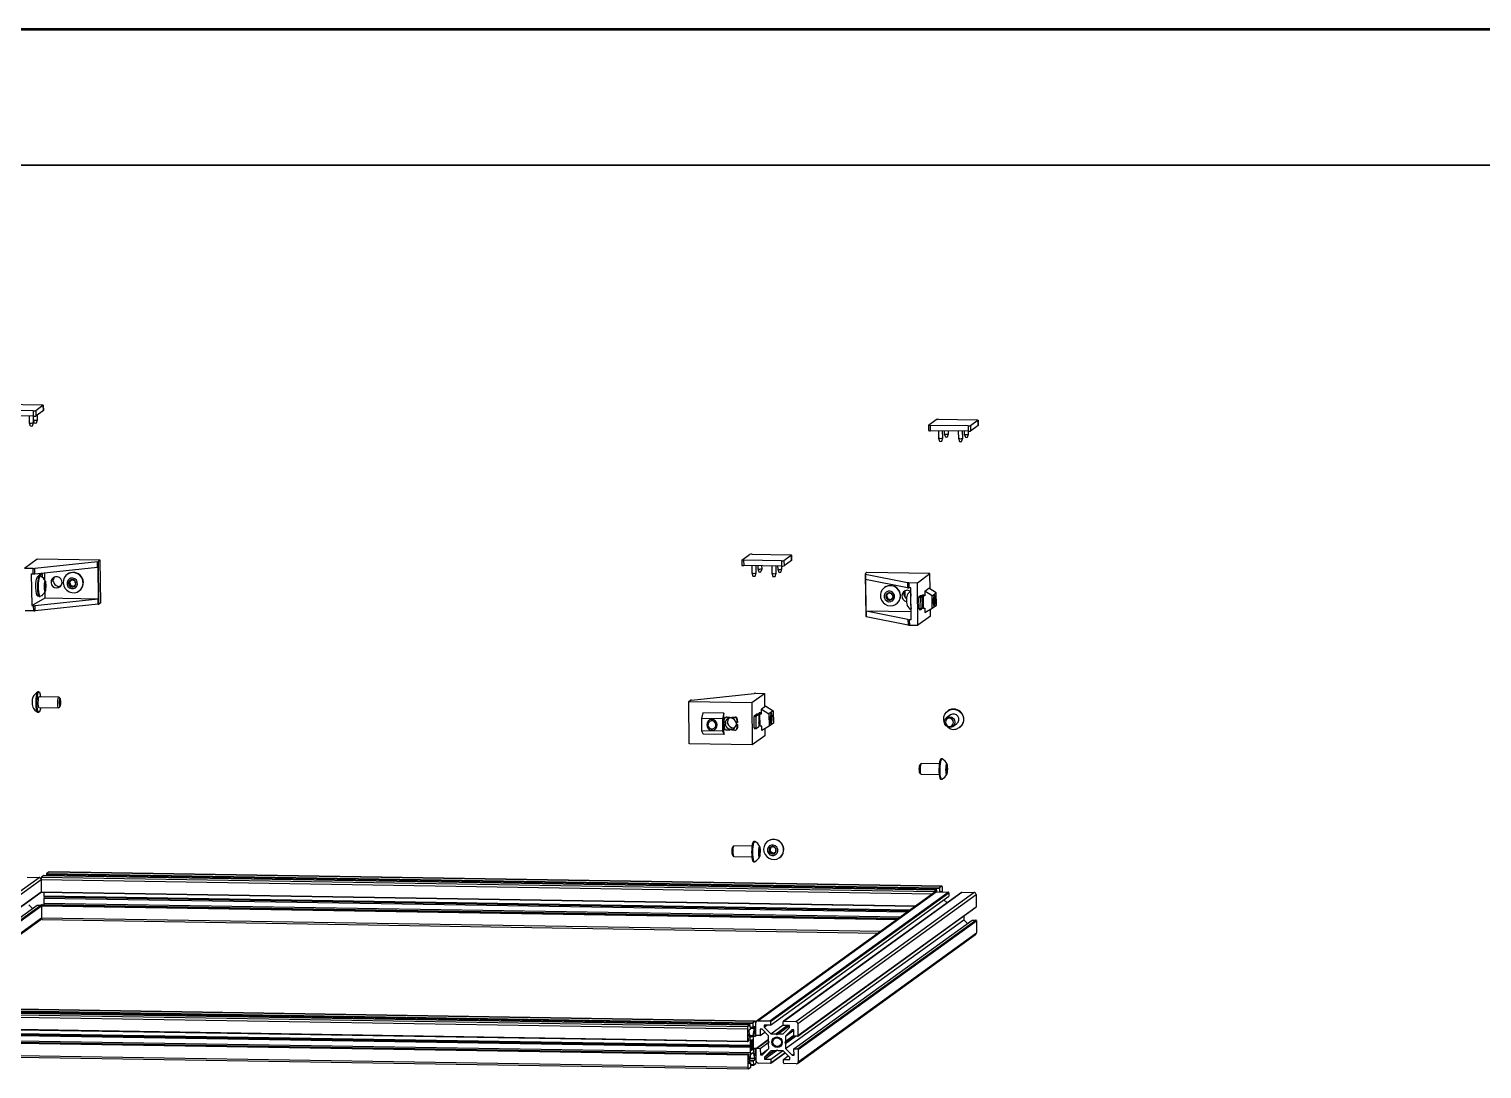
# Model space of a CAD drawing. Header units: millimetres. Extents: x 0 to 279, y 0 to 216.
# Drawn here: x 138 to 205.8, y 167.4 to 215.9 of the extents above; entities that cross this region are included whole.
import ezdxf

# ---------------------------------------------------------------- set-up
doc = ezdxf.new("R2010")
doc.units = ezdxf.units.MM
doc.layers.add('PAGE_BORDER', color=7, linetype='Continuous')

msp = doc.modelspace()

# ---------------------------------------------------------------- linework, layer by layer
at = {"color": 7, "linetype": 'Continuous', "lineweight": 50}
msp.add_line((0, 215.9), (279.4, 215.9), dxfattribs=at)
at = {"color": 7, "linetype": 'Continuous', "lineweight": 25}
for p, q in [((138.159, 198.078), (136.394, 198.106)), ((136.785, 198.389), (138.551, 198.361)), ((138.159, 198.078), (138.162, 197.831)), ((138.629, 198.345), (138.277, 198.091)), ((138.277, 198.091), (138.28, 197.843)), ((138.632, 198.098), (138.28, 197.843)), ((138.629, 198.345), (138.632, 198.098)), ((138.634, 198.101), (138.631, 198.348)), ((138.162, 197.831), (136.397, 197.859)), ((137.97, 197.834), (137.974, 197.531)), ((137.974, 197.53), (138.025, 197.382)), ((138.125, 197.384), (138.173, 197.532)), ((138.174, 197.533), (138.17, 197.831)), ((138.172, 197.628), (138.211, 197.517)), ((138.311, 197.518), (138.359, 197.667)), ((138.359, 197.668), (138.357, 197.899)), ((179.949, 197.419), (179.953, 197.172)), ((179.951, 197.422), (180.304, 197.677)), ((181.795, 197.378), (180.03, 197.406)), ((180.03, 197.406), (180.033, 197.159)), ((180.421, 197.689), (182.186, 197.661)), ((181.795, 197.378), (181.798, 197.13)), ((182.265, 197.645), (181.913, 197.39)), ((181.913, 197.39), (181.916, 197.143)), ((182.268, 197.398), (181.916, 197.143)), ((182.265, 197.645), (182.268, 197.398)), ((182.27, 197.401), (182.267, 197.648)), ((181.798, 197.13), (180.033, 197.159)), ((180.409, 197.153), (180.413, 196.817)), ((180.413, 196.816), (180.465, 196.669)), ((180.565, 196.67), (180.613, 196.819)), ((180.613, 196.82), (180.609, 197.15)), ((180.685, 197.148), (180.687, 197.015)), ((180.687, 197.015), (180.739, 196.867)), ((180.839, 196.868), (180.887, 197.017)), ((180.887, 197.018), (180.886, 197.145)), ((181.34, 197.138), (181.345, 196.802)), ((181.345, 196.802), (181.397, 196.654)), ((181.496, 196.655), (181.545, 196.804)), ((181.545, 196.805), (181.541, 197.135)), ((181.617, 197.133), (181.619, 197)), ((181.619, 197), (181.671, 196.852)), ((181.771, 196.853), (181.819, 197.002)), ((181.819, 197.003), (181.817, 197.13)), ((171.242, 191.124), (171.594, 191.379)), ((171.712, 191.392), (173.477, 191.363)), ((173.555, 191.348), (173.203, 191.093)), ((173.555, 191.348), (173.558, 191.1)), ((173.56, 191.103), (173.557, 191.35)), ((138.344, 191.156), (137.757, 190.731)), ((138.157, 190.725), (137.757, 190.731)), ((138.16, 190.477), (138.157, 190.725)), ((141.163, 191.041), (138.232, 190.728)), ((138.235, 190.48), (138.232, 190.728)), ((138.235, 190.48), (141.166, 190.794)), ((141.286, 191.109), (138.344, 191.156)), ((141.166, 190.794), (141.163, 191.041)), ((141.21, 189.313), (141.192, 190.798)), ((141.286, 191.109), (141.206, 191.051)), ((141.23, 189.071), (141.206, 191.051)), ((141.31, 189.129), (141.286, 191.109)), ((171.24, 191.121), (171.243, 190.874)), ((173.085, 191.08), (171.32, 191.109)), ((171.32, 191.109), (171.323, 190.861)), ((173.088, 190.833), (171.323, 190.861)), ((171.699, 190.855), (171.703, 190.519)), ((171.903, 190.522), (171.899, 190.852)), ((171.976, 190.851), (171.977, 190.718)), ((171.978, 190.717), (172.029, 190.569)), ((172.129, 190.571), (172.177, 190.719)), ((172.177, 190.72), (172.176, 190.847)), ((172.631, 190.84), (172.635, 190.505)), ((172.835, 190.507), (172.831, 190.837)), ((172.907, 190.836), (172.909, 190.703)), ((172.909, 190.702), (172.961, 190.554)), ((173.061, 190.556), (173.109, 190.704)), ((173.085, 191.08), (173.088, 190.833)), ((173.109, 190.705), (173.107, 190.833)), ((173.203, 191.093), (173.206, 190.845)), ((173.558, 191.1), (173.206, 190.845)), ((138.07, 190.479), (138.089, 188.994)), ((138.07, 190.479), (138.16, 190.477)), ((138.52, 190.511), (138.357, 190.34)), ((138.493, 190.378), (138.453, 190.379)), ((138.562, 190.515), (138.459, 190.379)), ((138.588, 190.32), (138.586, 190.518)), ((138.693, 190.024), (138.74, 190.024)), ((138.708, 190.184), (138.704, 190.53)), ((139.102, 190.119), (139.08, 190.119)), ((139.101, 190.218), (139.081, 190.204)), ((139.102, 190.119), (139.082, 190.105)), ((139.311, 189.908), (139.291, 189.893)), ((139.311, 189.89), (139.311, 189.908)), ((139.409, 189.906), (139.389, 189.892)), ((139.755, 190.459), (139.747, 190.453)), ((139.849, 190.091), (139.811, 190.064)), ((139.931, 190.194), (139.849, 190.091)), ((139.849, 190.091), (139.912, 189.93)), ((139.912, 189.93), (139.875, 189.903)), ((139.912, 189.93), (140.08, 189.901)), ((171.704, 190.519), (171.755, 190.371)), ((171.855, 190.373), (171.903, 190.521)), ((172.635, 190.504), (172.687, 190.356)), ((172.787, 190.358), (172.835, 190.506)), ((176.995, 190.474), (177.02, 188.494)), ((177.077, 190.534), (176.997, 190.476)), ((177.001, 190.223), (177.019, 188.738)), ((177.012, 190.466), (178.967, 190.074)), ((177.012, 190.466), (177.015, 190.218)), ((178.97, 189.827), (177.015, 190.218)), ((180.018, 190.487), (177.077, 190.534)), ((178.967, 190.074), (178.97, 189.827)), ((179.031, 190.069), (179.431, 190.062)), ((179.031, 190.069), (179.034, 189.821)), ((179.431, 190.062), (180.018, 190.487)), ((179.456, 188.083), (179.431, 190.062)), ((180.027, 189.767), (180.018, 190.487)), ((138.089, 188.994), (138.719, 189.353)), ((138.254, 188.996), (141.185, 189.309)), ((138.365, 189.455), (138.408, 189.455)), ((138.438, 189.429), (138.478, 189.428)), ((138.552, 189.468), (138.599, 189.474)), ((138.599, 189.474), (138.598, 189.502)), ((138.681, 189.858), (138.747, 189.857)), ((138.699, 189.743), (138.721, 189.733)), ((138.719, 189.353), (138.715, 189.641)), ((138.719, 189.353), (141.21, 189.313)), ((140.303, 189.683), (140.311, 189.689)), ((141.188, 189.062), (141.185, 189.309)), ((177.899, 189.847), (177.891, 189.841)), ((177.993, 189.479), (177.956, 189.452)), ((178.075, 189.582), (177.993, 189.479)), ((177.993, 189.479), (178.057, 189.318)), ((178.057, 189.318), (178.019, 189.291)), ((178.057, 189.318), (178.225, 189.289)), ((178.815, 189.482), (178.793, 189.482)), ((178.814, 189.581), (178.794, 189.567)), ((178.815, 189.482), (178.796, 189.468)), ((178.867, 189.37), (178.863, 189.691)), ((179.124, 189.82), (179.034, 189.821)), ((179.143, 188.335), (179.124, 189.82)), ((179.506, 188.848), (179.499, 189.382)), ((179.597, 189.381), (179.499, 189.382)), ((179.505, 189.416), (179.552, 189.45)), ((179.603, 189.415), (179.505, 189.416)), ((179.65, 189.449), (179.552, 189.451)), ((179.552, 189.45), (179.552, 189.451)), ((179.65, 189.449), (179.552, 189.45)), ((179.604, 188.846), (179.597, 189.381)), ((179.603, 189.415), (179.65, 189.449)), ((179.656, 189.423), (179.663, 188.889)), ((179.743, 189.491), (179.665, 189.493)), ((179.695, 189.457), (179.773, 189.513)), ((179.695, 189.457), (179.702, 188.883)), ((179.773, 189.456), (179.695, 189.457)), ((179.771, 189.663), (179.966, 189.805)), ((180.116, 189.45), (179.771, 189.663)), ((179.771, 189.663), (179.773, 189.456)), ((180.312, 189.592), (179.966, 189.805)), ((180.116, 189.45), (180.312, 189.592)), ((180.124, 188.876), (180.116, 189.45)), ((180.228, 189.42), (180.201, 189.45)), ((180.319, 189.018), (180.312, 189.592)), ((138.182, 188.745), (137.781, 188.752)), ((138.089, 188.994), (138.179, 188.993)), ((138.182, 188.745), (138.179, 188.993)), ((138.257, 188.748), (138.254, 188.996)), ((141.188, 189.062), (138.257, 188.748)), ((141.31, 189.129), (141.23, 189.071)), ((179.138, 188.704), (177.019, 188.738)), ((178.989, 188.342), (177.033, 188.734)), ((177.033, 188.734), (177.036, 188.486)), ((178.448, 189.071), (178.456, 189.077)), ((179.604, 188.846), (179.506, 188.848)), ((179.511, 188.822), (179.609, 188.821)), ((179.657, 188.855), (179.61, 188.821)), ((179.661, 188.993), (179.701, 188.992)), ((179.702, 188.883), (179.78, 188.882)), ((179.78, 188.882), (179.783, 188.674)), ((179.783, 188.674), (180.124, 188.876)), ((180.043, 188.507), (180.039, 188.826)), ((180.124, 188.876), (180.319, 189.018)), ((180.194, 189.019), (180.222, 189.048)), ((177.036, 188.486), (178.992, 188.095)), ((178.989, 188.342), (178.992, 188.095)), ((179.052, 188.337), (179.055, 188.089)), ((179.143, 188.335), (179.052, 188.337)), ((179.055, 188.089), (179.456, 188.083)), ((180.043, 188.507), (179.456, 188.083)), ((138.436, 184.967), (138.396, 184.968)), ((139.354, 184.728), (138.433, 184.742)), ((139.42, 184.663), (139.364, 184.722)), ((168.758, 184.52), (168.838, 184.577)), ((168.783, 182.54), (168.758, 184.52)), ((168.758, 184.52), (171.7, 184.472)), ((168.881, 184.587), (171.812, 184.9)), ((171.7, 184.472), (172.287, 184.897)), ((171.7, 184.472), (171.725, 182.493)), ((171.887, 184.903), (172.287, 184.897)), ((172.287, 184.897), (172.295, 184.258)), ((138.381, 184.018), (138.421, 184.017)), ((138.425, 184.242), (139.346, 184.228)), ((139.356, 184.233), (139.414, 184.29)), ((169.412, 183.985), (169.346, 183.728)), ((170.392, 183.97), (169.412, 183.985)), ((170.392, 183.97), (170.327, 183.712)), ((170.395, 183.762), (170.392, 183.97)), ((170.513, 183.784), (170.532, 183.798)), ((170.513, 183.784), (170.66, 183.782)), ((170.532, 183.798), (170.679, 183.796)), ((170.66, 183.782), (170.679, 183.796)), ((170.66, 183.782), (170.66, 183.743)), ((170.679, 183.796), (170.68, 183.757)), ((170.758, 183.78), (170.777, 183.794)), ((170.777, 183.794), (170.924, 183.792)), ((170.905, 183.778), (170.924, 183.792)), ((171.814, 183.286), (171.807, 183.821)), ((171.905, 183.819), (171.807, 183.821)), ((171.813, 183.855), (171.918, 183.931)), ((171.911, 183.853), (171.813, 183.855)), ((171.912, 183.284), (171.905, 183.819)), ((171.911, 183.853), (172.016, 183.929)), ((171.918, 183.931), (171.919, 183.931)), ((172.016, 183.929), (171.918, 183.931)), ((172.017, 183.93), (171.919, 183.931)), ((172.023, 183.904), (172.029, 183.369)), ((172.129, 183.986), (172.052, 183.988)), ((172.159, 184.008), (172.081, 183.952)), ((172.088, 183.378), (172.081, 183.952)), ((172.081, 183.952), (172.16, 183.95)), ((172.353, 184.3), (172.157, 184.158)), ((172.16, 183.95), (172.157, 184.158)), ((172.157, 184.158), (172.503, 183.945)), ((172.353, 184.3), (172.698, 184.086)), ((172.698, 184.086), (172.503, 183.945)), ((172.503, 183.945), (172.51, 183.371)), ((172.615, 183.915), (172.587, 183.945)), ((172.698, 184.086), (172.706, 183.512)), ((180.977, 183.894), (180.793, 183.761)), ((180.853, 184.082), (180.845, 184.077)), ((170.327, 183.712), (169.346, 183.728)), ((169.346, 183.728), (169.353, 183.154)), ((170.334, 183.138), (169.353, 183.154)), ((169.353, 183.154), (169.424, 182.996)), ((170.327, 183.712), (170.334, 183.138)), ((170.334, 183.138), (170.405, 182.98)), ((170.411, 183.773), (170.395, 183.762)), ((170.411, 183.773), (170.395, 183.773)), ((170.402, 183.188), (170.418, 183.199)), ((170.405, 182.98), (170.402, 183.188)), ((170.418, 183.199), (170.411, 183.773)), ((170.418, 183.538), (170.416, 183.687)), ((170.457, 183.538), (170.418, 183.538)), ((170.419, 183.439), (170.438, 183.454)), ((170.419, 183.439), (170.458, 183.439)), ((170.421, 183.291), (170.419, 183.439)), ((170.438, 183.454), (170.477, 183.453)), ((170.475, 183.78), (170.455, 183.766)), ((170.457, 183.538), (170.476, 183.552)), ((170.458, 183.439), (170.477, 183.453)), ((170.667, 183.188), (170.52, 183.19)), ((170.66, 183.743), (170.68, 183.757)), ((170.667, 183.227), (170.686, 183.241)), ((170.667, 183.227), (170.667, 183.188)), ((170.667, 183.188), (170.687, 183.202)), ((170.686, 183.241), (170.687, 183.202)), ((170.758, 183.78), (170.905, 183.778)), ((170.758, 183.741), (170.758, 183.78)), ((170.765, 183.226), (170.784, 183.24)), ((170.765, 183.186), (170.765, 183.226)), ((170.912, 183.184), (170.765, 183.186)), ((171.006, 183.529), (170.967, 183.53)), ((170.968, 183.431), (170.988, 183.445)), ((170.968, 183.431), (171.007, 183.43)), ((170.97, 183.202), (170.989, 183.216)), ((170.988, 183.445), (171.027, 183.444)), ((171.004, 183.677), (171.024, 183.692)), ((171.004, 183.677), (171.006, 183.529)), ((171.006, 183.529), (171.026, 183.543)), ((171.007, 183.43), (171.027, 183.444)), ((171.007, 183.43), (171.009, 183.281)), ((171.009, 183.281), (171.029, 183.296)), ((171.024, 183.692), (171.026, 183.543)), ((171.027, 183.444), (171.029, 183.296)), ((171.912, 183.284), (171.814, 183.286)), ((171.819, 183.26), (171.917, 183.259)), ((172.024, 183.335), (171.918, 183.259)), ((172.044, 183.488), (172.087, 183.487)), ((172.167, 183.376), (172.088, 183.378)), ((172.169, 183.168), (172.167, 183.376)), ((172.51, 183.371), (172.169, 183.168)), ((172.308, 183.251), (172.312, 182.917)), ((172.706, 183.512), (172.51, 183.371)), ((172.58, 183.513), (172.609, 183.542)), ((181.086, 183.356), (181.27, 183.489)), ((181.402, 183.307), (181.41, 183.313)), ((171.725, 182.493), (168.783, 182.54)), ((170.405, 182.98), (169.424, 182.996)), ((172.312, 182.917), (171.725, 182.493)), ((180.574, 181.842), (180.534, 181.843)), ((179.535, 181.198), (179.591, 181.138)), ((179.599, 181.628), (179.541, 181.57)), ((179.601, 181.133), (180.443, 181.119)), ((180.451, 181.619), (179.609, 181.633)), ((180.766, 181.272), (180.823, 181.271)), ((180.767, 181.445), (180.827, 181.444)), ((180.519, 180.893), (180.559, 180.892)), ((170.858, 177.78), (170.801, 177.722)), ((171.711, 177.771), (170.868, 177.784)), ((171.834, 177.994), (171.793, 177.995)), ((172.449, 178.005), (172.44, 177.999)), ((172.578, 177.719), (172.553, 177.55)), ((170.795, 177.349), (170.85, 177.29)), ((170.86, 177.285), (171.703, 177.271)), ((171.778, 177.045), (171.819, 177.044)), ((172.022, 177.514), (172.089, 177.513)), ((172.041, 177.665), (172.075, 177.664)), ((172.553, 177.55), (172.515, 177.523)), ((172.553, 177.55), (172.686, 177.44)), ((172.686, 177.44), (172.648, 177.413)), ((172.686, 177.44), (172.809, 177.486)), ((172.997, 177.23), (173.005, 177.235)), ((138.661, 176.403), (138.549, 176.323)), ((138.549, 176.323), (180.224, 175.654)), ((138.662, 176.404), (138.661, 176.403)), ((138.661, 176.403), (180.336, 175.735)), ((180.336, 175.735), (138.662, 176.404)), ((138.785, 176.463), (180.459, 175.794)), ((138.785, 176.463), (138.785, 176.402)), ((138.902, 176.577), (138.79, 176.497)), ((138.79, 176.497), (180.465, 175.828)), ((138.904, 176.578), (138.902, 176.577)), ((138.902, 176.577), (180.576, 175.909)), ((180.579, 175.91), (138.904, 176.578)), ((130.113, 170.295), (138.432, 176.31)), ((137.873, 176.319), (138.432, 176.31)), ((138.531, 176.21), (138.538, 175.645)), ((180.336, 175.735), (180.224, 175.654)), ((180.343, 175.638), (180.342, 175.709)), ((180.459, 175.794), (180.461, 175.636)), ((180.576, 175.909), (180.465, 175.828)), ((180.475, 175.636), (180.52, 175.668)), ((180.52, 175.668), (180.521, 175.635)), ((180.6, 175.634), (180.597, 175.824)), ((131.119, 170.266), (138.526, 175.622)), ((131.754, 170.256), (138.35, 175.025)), ((137.957, 175.037), (138.128, 174.865)), ((138.35, 175.025), (138.516, 175.022)), ((138.543, 175.62), (179.339, 174.965)), ((138.546, 174.992), (138.553, 174.428)), ((138.585, 175.05), (138.552, 175.026)), ((138.585, 175.05), (178.569, 174.409)), ((138.663, 175.113), (138.653, 175.049)), ((138.657, 175.618), (138.659, 175.455)), ((138.659, 175.455), (179.119, 174.806)), ((138.659, 175.455), (138.665, 175.408)), ((138.665, 175.408), (138.66, 175.352)), ((138.66, 175.352), (178.98, 174.705)), ((138.66, 175.352), (138.663, 175.113)), ((138.663, 175.113), (178.656, 174.471)), ((138.665, 175.408), (179.055, 174.76)), ((180.245, 175.62), (171.927, 169.606)), ((171.984, 169.624), (180.303, 175.638)), ((172.543, 169.615), (180.861, 175.629)), ((172.573, 169.585), (180.891, 175.599)), ((172.575, 169.416), (180.893, 175.431)), ((181.491, 175.614), (173.173, 169.599)), ((173.19, 169.604), (181.509, 175.619)), ((173.749, 169.595), (182.068, 175.61)), ((173.849, 169.495), (182.167, 175.509)), ((180.303, 175.638), (180.861, 175.629)), ((180.672, 175.271), (180.815, 175.125)), ((180.891, 175.599), (180.893, 175.431)), ((181.509, 175.619), (182.068, 175.61)), ((182.167, 175.509), (182.174, 174.945)), ((132.83, 170.238), (138.514, 174.348)), ((138.571, 174.342), (177.611, 173.716)), ((173.275, 168.322), (181.593, 174.337)), ((173.667, 168.31), (181.986, 174.325)), ((173.834, 168.307), (182.152, 174.322)), ((173.844, 168.907), (182.162, 174.921)), ((173.856, 168.931), (182.174, 174.945)), ((173.864, 168.277), (182.182, 174.292)), ((181.591, 174.509), (181.593, 174.337)), ((181.593, 174.337), (181.764, 174.164)), ((181.986, 174.325), (182.152, 174.322)), ((182.182, 174.292), (182.189, 173.728)), ((173.831, 167.634), (182.15, 173.648)), ((173.871, 167.713), (182.189, 173.728)), ((130.192, 170.28), (171.867, 169.611)), ((171.869, 169.612), (130.195, 170.281)), ((129.821, 169.912), (171.496, 169.243)), ((129.84, 170.025), (171.514, 169.356)), ((129.951, 170.106), (171.626, 169.437)), ((171.627, 169.437), (129.952, 170.106)), ((130.075, 170.165), (171.75, 169.496)), ((130.08, 170.199), (171.755, 169.53)), ((171.867, 169.611), (171.755, 169.53)), ((171.984, 169.624), (172.543, 169.615)), ((172.573, 169.585), (172.575, 169.416)), ((173.163, 169.407), (173.161, 169.575)), ((173.19, 169.604), (173.749, 169.595)), ((129.828, 169.348), (171.503, 168.679)), ((129.834, 169.322), (171.508, 168.653)), ((129.949, 169.157), (171.624, 168.489)), ((129.95, 169.055), (171.625, 168.386)), ((129.956, 169.11), (171.63, 168.442)), ((171.496, 169.243), (171.503, 168.679)), ((171.626, 169.437), (171.514, 169.356)), ((171.539, 168.975), (171.557, 168.988)), ((171.543, 168.678), (171.539, 168.975)), ((171.557, 168.988), (171.621, 168.728)), ((171.575, 169.201), (171.634, 169.243)), ((171.577, 169.108), (171.575, 169.201)), ((171.64, 168.848), (171.577, 169.108)), ((171.619, 168.934), (171.755, 168.931)), ((171.628, 168.898), (171.708, 168.897)), ((171.634, 169.243), (171.632, 169.412)), ((171.632, 168.883), (171.688, 168.882)), ((171.633, 169.33), (171.752, 169.328)), ((171.634, 169.281), (171.811, 169.278)), ((171.688, 168.882), (171.64, 168.848)), ((171.698, 168.86), (171.688, 168.882)), ((171.708, 168.897), (171.698, 168.86)), ((171.755, 168.931), (171.708, 168.897)), ((171.75, 169.496), (171.752, 169.328)), ((171.752, 169.328), (171.81, 169.371)), ((171.811, 169.278), (171.755, 168.931)), ((171.777, 168.841), (171.834, 169.188)), ((171.788, 168.905), (171.856, 168.904)), ((171.81, 169.371), (171.811, 169.278)), ((171.834, 169.188), (171.852, 169.201)), ((171.852, 169.201), (171.856, 168.904)), ((171.856, 168.904), (171.889, 168.928)), ((171.894, 168.962), (171.887, 169.526)), ((171.894, 168.962), (171.887, 169.526)), ((172.091, 168.929), (171.924, 168.932)), ((172.179, 169.225), (172.087, 169.226)), ((172.087, 169.226), (172.091, 168.929)), ((172.091, 168.929), (172.313, 169.09)), ((172.483, 168.917), (172.179, 169.225)), ((172.575, 169.416), (172.281, 169.421)), ((172.281, 169.421), (172.282, 169.328)), ((172.282, 169.328), (172.408, 169.419)), ((172.282, 169.328), (172.586, 169.02)), ((172.486, 168.677), (172.483, 168.917)), ((172.586, 169.02), (173.163, 169.437)), ((172.586, 169.02), (172.823, 169.016)), ((172.823, 169.016), (173.359, 169.404)), ((172.823, 169.016), (172.875, 168.986)), ((172.875, 168.986), (173.45, 169.402)), ((172.875, 168.986), (172.925, 169.015)), ((172.925, 169.015), (173.458, 169.4)), ((172.925, 169.015), (173.162, 169.011)), ((173.162, 169.011), (173.459, 169.309)), ((173.458, 169.402), (173.163, 169.407)), ((173.242, 168.614), (173.66, 168.916)), ((173.564, 169.202), (173.268, 168.904)), ((173.268, 168.904), (173.656, 169.185)), ((173.268, 168.904), (173.271, 168.665)), ((173.271, 168.665), (173.659, 168.946)), ((173.272, 168.562), (173.743, 168.903)), ((173.459, 169.309), (173.458, 169.402)), ((173.656, 169.201), (173.564, 169.202)), ((173.66, 168.904), (173.656, 169.201)), ((173.827, 168.901), (173.66, 168.904)), ((173.849, 169.495), (173.856, 168.931)), ((129.837, 168.694), (171.511, 168.026)), ((129.842, 168.728), (171.517, 168.06)), ((129.875, 168.752), (171.55, 168.084)), ((129.953, 168.815), (171.628, 168.146)), ((171.509, 168.654), (171.543, 168.678)), ((171.542, 168.729), (171.621, 168.728)), ((171.621, 168.728), (171.624, 168.489)), ((171.624, 168.489), (171.63, 168.442)), ((171.63, 168.442), (171.625, 168.386)), ((171.625, 168.386), (171.628, 168.146)), ((171.775, 168.546), (171.78, 168.602)), ((171.782, 168.499), (171.775, 168.546)), ((171.78, 168.602), (171.777, 168.841)), ((171.785, 168.26), (171.782, 168.499)), ((171.897, 168.335), (171.784, 168.336)), ((171.784, 168.311), (171.863, 168.31)), ((171.848, 168), (171.785, 168.26)), ((171.896, 168.334), (171.863, 168.31)), ((171.863, 168.31), (171.867, 168.013)), ((171.91, 167.745), (171.903, 168.309)), ((171.91, 167.745), (171.903, 168.309)), ((172.485, 168.745), (171.914, 168.333)), ((171.932, 168.338), (172.098, 168.335)), ((172.098, 168.335), (172.511, 168.634)), ((172.098, 168.335), (172.102, 168.038)), ((172.102, 168.038), (172.435, 168.279)), ((172.194, 168.037), (172.491, 168.335)), ((172.596, 168.228), (172.3, 167.93)), ((172.3, 167.93), (172.709, 168.227)), ((172.301, 167.837), (172.848, 168.233)), ((172.516, 168.625), (172.486, 168.677)), ((172.488, 168.575), (172.516, 168.625)), ((172.491, 168.335), (172.488, 168.575)), ((172.595, 167.833), (173.13, 168.22)), ((172.833, 168.225), (172.596, 168.228)), ((172.884, 168.253), (172.833, 168.225)), ((172.935, 168.223), (172.884, 168.253)), ((173.172, 168.219), (172.935, 168.223)), ((173.476, 167.911), (173.172, 168.219)), ((173.271, 168.665), (173.242, 168.614)), ((173.242, 168.614), (173.272, 168.562)), ((173.272, 168.562), (173.275, 168.322)), ((173.275, 168.322), (173.579, 168.015)), ((173.671, 168.013), (173.667, 168.31)), ((173.667, 168.31), (173.834, 168.307)), ((173.864, 168.277), (173.871, 167.713)), ((129.844, 168.13), (171.518, 167.462)), ((129.862, 168.044), (171.536, 167.376)), ((171.511, 168.026), (171.518, 167.462)), ((171.55, 168.084), (171.517, 168.06)), ((171.554, 167.787), (171.55, 168.084)), ((171.572, 167.8), (171.554, 167.787)), ((171.554, 167.8), (171.572, 167.8)), ((171.628, 168.146), (171.572, 167.8)), ((171.594, 167.71), (171.65, 168.056)), ((171.595, 167.617), (171.594, 167.71)), ((171.595, 167.661), (171.654, 167.66)), ((171.654, 167.66), (171.595, 167.617)), ((171.6, 167.747), (171.771, 167.744)), ((171.607, 167.791), (171.83, 167.787)), ((171.622, 167.883), (171.829, 167.88)), ((171.65, 168.056), (171.698, 168.091)), ((171.656, 167.491), (171.654, 167.66)), ((171.655, 167.552), (171.779, 167.55)), ((171.698, 168.091), (171.707, 168.128)), ((171.702, 168.106), (171.718, 168.105)), ((171.707, 168.128), (171.718, 168.105)), ((171.718, 168.105), (171.765, 168.14)), ((171.765, 168.14), (171.829, 167.88)), ((171.83, 167.787), (171.771, 167.744)), ((171.771, 167.744), (171.774, 167.576)), ((171.78, 167.551), (171.891, 167.631)), ((171.829, 167.88), (171.83, 167.787)), ((171.845, 168.014), (171.867, 168.013)), ((171.867, 168.013), (171.848, 168)), ((172.568, 167.635), (172.009, 167.644)), ((172.102, 168.038), (172.194, 168.037)), ((172.3, 167.93), (172.301, 167.837)), ((172.301, 167.837), (172.595, 167.833)), ((172.585, 167.64), (173.261, 168.129)), ((172.595, 167.833), (172.597, 167.664)), ((173.183, 167.823), (173.405, 167.983)), ((173.185, 167.655), (173.183, 167.823)), ((173.183, 167.823), (173.477, 167.818)), ((173.774, 167.616), (173.215, 167.625)), ((173.477, 167.818), (173.476, 167.911)), ((173.579, 168.015), (173.67, 168.081)), ((173.579, 168.015), (173.671, 168.013)), ((171.539, 167.377), (171.651, 167.457))]:
    msp.add_line(p, q, dxfattribs=at)
at = {"color": 8, "linetype": 'Continuous', "lineweight": 25}
for p, q in [((138.357, 190.34), (138.415, 190.339)), ((131.921, 170.253), (138.516, 175.022)), ((138.552, 175.026), (178.536, 174.384)), ((171.784, 168.336), (171.896, 168.334)), ((171.932, 168.338), (172.485, 168.738)), ((171.655, 167.578), (171.774, 167.576)), ((172.597, 167.664), (173.252, 168.138))]:
    msp.add_line(p, q, dxfattribs=at)
at = {"color": 7, "linetype": 'Continuous', "lineweight": 25, "flags": 128}
for points in [[(138.551, 198.361), (138.569, 198.361), (138.587, 198.359), (138.602, 198.358), (138.614, 198.356), (138.623, 198.354), (138.629, 198.351), (138.631, 198.348), (138.629, 198.345)], [(138.634, 198.101), (138.634, 198.101), (138.632, 198.098)], [(180.03, 197.406), (180.011, 197.407), (179.994, 197.408), (179.979, 197.409), (179.966, 197.411), (179.957, 197.414), (179.951, 197.416), (179.949, 197.419), (179.951, 197.422)], [(182.186, 197.661), (182.205, 197.66), (182.222, 197.659), (182.238, 197.658), (182.25, 197.656), (182.259, 197.653), (182.265, 197.651), (182.267, 197.648), (182.265, 197.645)], [(182.27, 197.401), (182.27, 197.401), (182.268, 197.398)], [(173.477, 191.363), (173.495, 191.363), (173.513, 191.362), (173.528, 191.36), (173.54, 191.358), (173.549, 191.356), (173.555, 191.353), (173.557, 191.35), (173.555, 191.348)], [(171.32, 191.109), (171.301, 191.109), (171.284, 191.11), (171.269, 191.112), (171.257, 191.114), (171.247, 191.116), (171.242, 191.119), (171.24, 191.121), (171.242, 191.124)], [(173.56, 191.103), (173.56, 191.103), (173.558, 191.1)], [(138.453, 190.379), (138.433, 190.369), (138.409, 190.326), (138.387, 190.251), (138.37, 190.151), (138.358, 190.032), (138.352, 189.904), (138.354, 189.776)], [(138.502, 190.376), (138.499, 190.377), (138.474, 190.368), (138.449, 190.325), (138.428, 190.251), (138.41, 190.15), (138.398, 190.032), (138.393, 189.904), (138.394, 189.775)], [(138.667, 189.832), (138.674, 189.745), (138.687, 189.682), (138.705, 189.652), (138.724, 189.659), (138.742, 189.703), (138.756, 189.777), (138.763, 189.87), (138.763, 189.967), (138.756, 190.054), (138.742, 190.118), (138.724, 190.148), (138.705, 190.14), (138.688, 190.096), (138.674, 190.022), (138.667, 189.93), (138.667, 189.832)], [(138.74, 190.024), (138.737, 190.038), (138.734, 190.051), (138.73, 190.06), (138.726, 190.068), (138.722, 190.072), (138.717, 190.073), (138.713, 190.071), (138.708, 190.067)], [(139.252, 189.824), (139.346, 189.84), (139.426, 189.89), (139.483, 189.966), (139.508, 190.058), (139.498, 190.154), (139.454, 190.241), (139.383, 190.307), (139.293, 190.344), (139.198, 190.345), (139.109, 190.312), (139.039, 190.248), (138.998, 190.162), (138.99, 190.066), (139.018, 189.973), (139.076, 189.895), (139.158, 189.843), (139.252, 189.824)], [(139.453, 189.918), (139.446, 189.916), (139.409, 189.906)], [(139.96, 189.605), (140.086, 189.6), (140.209, 189.631), (140.317, 189.694), (140.404, 189.784), (140.463, 189.896), (140.49, 190.02), (140.482, 190.148), (140.44, 190.27), (140.367, 190.377), (140.269, 190.462), (140.153, 190.516), (140.027, 190.538), (139.901, 190.525), (139.785, 190.478), (139.686, 190.4), (139.612, 190.298), (139.569, 190.179), (139.56, 190.052), (139.585, 189.925), (139.643, 189.81), (139.729, 189.713), (139.838, 189.643), (139.96, 189.605)], [(139.945, 189.791), (140.04, 189.794), (140.127, 189.833), (140.19, 189.903), (140.222, 189.993), (140.217, 190.09), (140.175, 190.178), (140.104, 190.244), (140.014, 190.279), (139.918, 190.276), (139.832, 190.237), (139.768, 190.167), (139.737, 190.077), (139.742, 189.98), (139.783, 189.892), (139.855, 189.826), (139.945, 189.791)], [(176.997, 190.476), (176.995, 190.475), (176.995, 190.474), (176.995, 190.472), (176.997, 190.471), (176.999, 190.47), (177.002, 190.468), (177.007, 190.467), (177.012, 190.466)], [(178.235, 189.919), (178.108, 189.924), (177.986, 189.893), (177.877, 189.83), (177.79, 189.74), (177.731, 189.628), (177.705, 189.504), (177.713, 189.376), (177.755, 189.254), (177.828, 189.147), (177.926, 189.063), (178.042, 189.008), (178.168, 188.986), (178.293, 188.999), (178.41, 189.046), (178.509, 189.124), (178.582, 189.226), (178.625, 189.345), (178.635, 189.473), (178.609, 189.599), (178.551, 189.714), (178.465, 189.811), (178.357, 189.881), (178.235, 189.919)], [(138.354, 189.776), (138.362, 189.657), (138.376, 189.557), (138.396, 189.482), (138.419, 189.439), (138.438, 189.429)], [(138.394, 189.775), (138.402, 189.657), (138.417, 189.556), (138.436, 189.482), (138.46, 189.438), (138.485, 189.43), (138.487, 189.431)], [(138.689, 189.776), (138.692, 189.761), (138.696, 189.749), (138.7, 189.739), (138.704, 189.732), (138.708, 189.728), (138.713, 189.727), (138.717, 189.728), (138.721, 189.733)], [(178.158, 189.667), (178.063, 189.664), (177.977, 189.625), (177.913, 189.555), (177.881, 189.465), (177.886, 189.368), (177.928, 189.28), (177.999, 189.214), (178.089, 189.179), (178.185, 189.182), (178.271, 189.221), (178.335, 189.291), (178.367, 189.381), (178.361, 189.478), (178.32, 189.566), (178.249, 189.632), (178.158, 189.667)], [(179.103, 189.666), (179.053, 189.692), (178.959, 189.712)], [(179.649, 189.449), (179.653, 189.461), (179.671, 189.5), (179.69, 189.505), (179.7, 189.492)], [(179.65, 189.449), (179.651, 189.449), (179.652, 189.448), (179.653, 189.446), (179.654, 189.443), (179.655, 189.439), (179.655, 189.434), (179.656, 189.429), (179.656, 189.423)], [(180.169, 189.198), (180.174, 189.106), (180.185, 189.034), (180.202, 188.992), (180.221, 188.986), (180.239, 189.019), (180.255, 189.084), (180.264, 189.172), (180.267, 189.269), (180.262, 189.361), (180.25, 189.434), (180.234, 189.476), (180.215, 189.481), (180.196, 189.449), (180.181, 189.384), (180.172, 189.296), (180.169, 189.198)], [(180.22, 189.424), (180.206, 189.409), (180.193, 189.367), (180.185, 189.305), (180.181, 189.232), (180.183, 189.159), (180.19, 189.098), (180.201, 189.058), (180.215, 189.044), (180.23, 189.059), (180.242, 189.101), (180.251, 189.163), (180.255, 189.236), (180.253, 189.308), (180.246, 189.37), (180.234, 189.41), (180.22, 189.424)], [(179.61, 188.821), (179.609, 188.821), (179.608, 188.821), (179.607, 188.823), (179.606, 188.827), (179.605, 188.831), (179.604, 188.835), (179.604, 188.841), (179.604, 188.846)], [(179.692, 188.992), (179.677, 188.978), (179.661, 188.986)], [(138.381, 184.018), (138.357, 184.034), (138.335, 184.084), (138.316, 184.164), (138.303, 184.269), (138.296, 184.39), (138.296, 184.519), (138.303, 184.646), (138.316, 184.762), (138.334, 184.858), (138.357, 184.926), (138.382, 184.963), (138.396, 184.968)], [(138.504, 184.241), (138.492, 184.173), (138.472, 184.09), (138.448, 184.037), (138.423, 184.018), (138.398, 184.033), (138.375, 184.083), (138.357, 184.164), (138.343, 184.268), (138.336, 184.39), (138.336, 184.519), (138.343, 184.646), (138.356, 184.761), (138.375, 184.857), (138.397, 184.926), (138.422, 184.962), (138.447, 184.964), (138.471, 184.93), (138.471, 184.93)], [(138.433, 184.742), (138.414, 184.724), (138.397, 184.67), (138.385, 184.589), (138.38, 184.493), (138.382, 184.398), (138.391, 184.316), (138.406, 184.262), (138.425, 184.242), (138.425, 184.242)], [(139.356, 184.233), (139.346, 184.228), (139.328, 184.247), (139.313, 184.302), (139.304, 184.383), (139.302, 184.479), (139.307, 184.574), (139.319, 184.655), (139.335, 184.709), (139.354, 184.728), (139.364, 184.722)], [(139.442, 184.403), (139.446, 184.476), (139.445, 184.549), (139.438, 184.61), (139.426, 184.652), (139.412, 184.667), (139.398, 184.652), (139.385, 184.612), (139.376, 184.55), (139.372, 184.477), (139.374, 184.405), (139.381, 184.343), (139.392, 184.301), (139.406, 184.287), (139.421, 184.301), (139.433, 184.342), (139.442, 184.403)], [(172.016, 183.929), (172.017, 183.93), (172.019, 183.929), (172.02, 183.927), (172.021, 183.924), (172.021, 183.92), (172.022, 183.915), (172.022, 183.91), (172.023, 183.904)], [(172.023, 183.876), (172.031, 183.924), (172.048, 183.979), (172.066, 184.002), (172.085, 183.989), (172.086, 183.987)], [(172.653, 183.764), (172.648, 183.856), (172.637, 183.929), (172.62, 183.971), (172.601, 183.976), (172.583, 183.944), (172.567, 183.879), (172.558, 183.791), (172.555, 183.693), (172.56, 183.601), (172.572, 183.529), (172.588, 183.486), (172.607, 183.481), (172.626, 183.514), (172.641, 183.579), (172.651, 183.667), (172.653, 183.764)], [(172.602, 183.539), (172.616, 183.554), (172.629, 183.596), (172.638, 183.658), (172.641, 183.731), (172.64, 183.803), (172.632, 183.864), (172.621, 183.905), (172.607, 183.919), (172.592, 183.903), (172.58, 183.861), (172.571, 183.799), (172.567, 183.727), (172.569, 183.654), (172.576, 183.593), (172.588, 183.552), (172.602, 183.539)], [(180.702, 183.503), (180.684, 183.55), (180.659, 183.676), (180.668, 183.803), (180.711, 183.923), (180.785, 184.024), (180.884, 184.102), (181.001, 184.149), (181.127, 184.162), (181.252, 184.14), (181.368, 184.085), (181.466, 184), (181.538, 183.893), (181.58, 183.771), (181.588, 183.643), (181.561, 183.519), (181.502, 183.407), (181.415, 183.317), (181.306, 183.254), (181.306, 183.254)], [(180.714, 183.468), (180.694, 183.563), (180.712, 183.657), (180.764, 183.737), (180.843, 183.789), (180.937, 183.806), (181.031, 183.785), (181.111, 183.73), (181.165, 183.649), (181.185, 183.554), (181.167, 183.46), (181.115, 183.38), (181.036, 183.328), (180.942, 183.311), (180.848, 183.332), (180.768, 183.387), (180.714, 183.468)], [(170.085, 183.429), (170.065, 183.524), (170.011, 183.605), (169.931, 183.66), (169.837, 183.68), (169.743, 183.663), (169.664, 183.611), (169.612, 183.531), (169.595, 183.437), (169.615, 183.342), (169.669, 183.261), (169.749, 183.206), (169.843, 183.186), (169.937, 183.203), (170.015, 183.255), (170.068, 183.335), (170.085, 183.429)], [(169.656, 183.407), (169.682, 183.338), (169.732, 183.283), (169.798, 183.251), (169.871, 183.247), (169.939, 183.271), (169.992, 183.32), (170.021, 183.386), (170.024, 183.459), (169.998, 183.528), (169.948, 183.583), (169.882, 183.615), (169.809, 183.619), (169.741, 183.595), (169.688, 183.546), (169.658, 183.48), (169.656, 183.407)], [(171.918, 183.259), (171.917, 183.259), (171.916, 183.26), (171.915, 183.262), (171.914, 183.265), (171.913, 183.269), (171.912, 183.273), (171.912, 183.279), (171.912, 183.284)], [(172.078, 183.487), (172.073, 183.48), (172.054, 183.475), (172.036, 183.505), (172.027, 183.541)], [(180.756, 183.481), (180.797, 183.42), (180.858, 183.378), (180.93, 183.362), (181.001, 183.375), (181.061, 183.415), (181.101, 183.475), (181.114, 183.547), (181.099, 183.619), (181.058, 183.681), (180.997, 183.723), (180.926, 183.738), (180.855, 183.725), (180.795, 183.686), (180.755, 183.625), (180.741, 183.554), (180.756, 183.481)], [(180.49, 181.788), (180.468, 181.713), (180.45, 181.613), (180.439, 181.494), (180.433, 181.365), (180.435, 181.237), (180.443, 181.119), (180.458, 181.019), (180.477, 180.945), (180.501, 180.902), (180.519, 180.893)], [(180.53, 181.788), (180.508, 181.713), (180.491, 181.612), (180.479, 181.493), (180.474, 181.365), (180.475, 181.237), (180.484, 181.118), (180.498, 181.018), (180.518, 180.944), (180.541, 180.902), (180.566, 180.894), (180.568, 180.895)], [(180.534, 181.843), (180.514, 181.832), (180.49, 181.788)], [(180.583, 181.84), (180.58, 181.841), (180.554, 181.832), (180.53, 181.788)], [(179.609, 181.633), (179.604, 181.632), (179.585, 181.604), (179.569, 181.543), (179.559, 181.457), (179.556, 181.36), (179.559, 181.267)], [(180.777, 181.585), (180.761, 181.524), (180.75, 181.438), (180.747, 181.341), (180.751, 181.247), (180.762, 181.172), (180.778, 181.125), (180.797, 181.115), (180.815, 181.142), (180.831, 181.204), (180.841, 181.289), (180.845, 181.386), (180.841, 181.48), (180.83, 181.556), (180.814, 181.602), (180.795, 181.613), (180.777, 181.585)], [(180.8, 181.537), (180.796, 181.536), (180.791, 181.533), (180.787, 181.526), (180.783, 181.517), (180.779, 181.505), (180.775, 181.491), (180.772, 181.475), (180.769, 181.456)], [(180.792, 181.191), (180.796, 181.191), (180.801, 181.195), (180.805, 181.201), (180.809, 181.21), (180.813, 181.222), (180.817, 181.236), (180.82, 181.253), (180.823, 181.271)], [(171.794, 177.995), (171.769, 177.979), (171.745, 177.928), (171.724, 177.848), (171.707, 177.743), (171.697, 177.622), (171.693, 177.493), (171.696, 177.366), (171.705, 177.25), (171.721, 177.155), (171.741, 177.086), (171.765, 177.05), (171.778, 177.045)], [(171.843, 177.992), (171.835, 177.994), (171.809, 177.978), (171.785, 177.928), (171.764, 177.847), (171.748, 177.742), (171.737, 177.621), (171.733, 177.492), (171.736, 177.365), (171.746, 177.25), (171.761, 177.154), (171.782, 177.086), (171.805, 177.049), (171.828, 177.046)], [(172.06, 177.765), (172.041, 177.747), (172.024, 177.694), (172.012, 177.614), (172.007, 177.518), (172.009, 177.422), (172.018, 177.341), (172.033, 177.286), (172.051, 177.265), (172.07, 177.283), (172.087, 177.337), (172.099, 177.417), (172.104, 177.513), (172.102, 177.608), (172.093, 177.69), (172.078, 177.745), (172.06, 177.765)], [(172.075, 177.664), (172.071, 177.675), (172.067, 177.682), (172.063, 177.687), (172.059, 177.689), (172.054, 177.687), (172.05, 177.683), (172.045, 177.676), (172.041, 177.666)], [(173.18, 177.532), (173.181, 177.66), (173.148, 177.785), (173.083, 177.897), (172.992, 177.988), (172.88, 178.051), (172.756, 178.082), (172.629, 178.078), (172.509, 178.04), (172.405, 177.971), (172.324, 177.875), (172.272, 177.759), (172.253, 177.633), (172.269, 177.506), (172.318, 177.386), (172.397, 177.284), (172.5, 177.206), (172.619, 177.158), (172.745, 177.145), (172.87, 177.166), (172.983, 177.22), (173.077, 177.304), (173.144, 177.41), (173.18, 177.532)], [(172.916, 177.538), (172.911, 177.635), (172.87, 177.723), (172.799, 177.79), (172.709, 177.825), (172.614, 177.823), (172.527, 177.784), (172.463, 177.715), (172.431, 177.625), (172.435, 177.528), (172.476, 177.44), (172.547, 177.373), (172.637, 177.338), (172.733, 177.34), (172.819, 177.378), (172.883, 177.448), (172.916, 177.538)], [(173.148, 177.809), (173.108, 177.895), (173.038, 177.961)], [(170.815, 177.537), (170.817, 177.442), (170.826, 177.36), (170.841, 177.305), (170.86, 177.285), (170.86, 177.285)], [(172.036, 177.366), (172.04, 177.356), (172.044, 177.349), (172.048, 177.344), (172.052, 177.342), (172.057, 177.343), (172.061, 177.348), (172.066, 177.355), (172.07, 177.364)], [(180.342, 175.709), (180.342, 175.715), (180.341, 175.72), (180.341, 175.725), (180.34, 175.729), (180.339, 175.732), (180.338, 175.734), (180.337, 175.735), (180.336, 175.735)], [(180.597, 175.824), (180.597, 175.843), (180.595, 175.861), (180.593, 175.877), (180.591, 175.89), (180.587, 175.9), (180.584, 175.907), (180.58, 175.91), (180.576, 175.909)], [(171.887, 169.526), (171.887, 169.545), (171.885, 169.563), (171.883, 169.579), (171.881, 169.592), (171.878, 169.602), (171.874, 169.609), (171.87, 169.612), (171.867, 169.611)], [(171.632, 169.412), (171.632, 169.417), (171.631, 169.423), (171.631, 169.427), (171.63, 169.431), (171.629, 169.434), (171.628, 169.436), (171.627, 169.437), (171.626, 169.437)], [(172.634, 168.624), (172.651, 168.718), (172.704, 168.797), (172.782, 168.85), (172.876, 168.867), (172.97, 168.847), (173.05, 168.792), (173.104, 168.711), (173.124, 168.616), (173.107, 168.521), (173.055, 168.442), (172.976, 168.39), (172.882, 168.372), (172.788, 168.393), (172.708, 168.447), (172.654, 168.529), (172.634, 168.624)], [(171.503, 168.679), (171.503, 168.673), (171.504, 168.668), (171.504, 168.663), (171.505, 168.659), (171.506, 168.656), (171.507, 168.654), (171.508, 168.653), (171.509, 168.654)], [(171.752, 168.529), (171.747, 168.621), (171.735, 168.694), (171.719, 168.736), (171.7, 168.741), (171.681, 168.709), (171.666, 168.644), (171.656, 168.556), (171.654, 168.459), (171.659, 168.367), (171.67, 168.294), (171.687, 168.252), (171.706, 168.246), (171.724, 168.279), (171.74, 168.344), (171.749, 168.432), (171.752, 168.529)], [(171.903, 168.309), (171.902, 168.314), (171.902, 168.32), (171.901, 168.325), (171.901, 168.329), (171.9, 168.332), (171.899, 168.334), (171.898, 168.334), (171.896, 168.334)], [(172.685, 168.629), (172.699, 168.707), (172.742, 168.773), (172.808, 168.816), (172.885, 168.83), (172.963, 168.814), (173.029, 168.768), (173.074, 168.701), (173.09, 168.623), (173.076, 168.545), (173.033, 168.479), (172.968, 168.436), (172.89, 168.421), (172.812, 168.438), (172.746, 168.483), (172.701, 168.551), (172.685, 168.629)], [(171.774, 167.576), (171.774, 167.571), (171.774, 167.565), (171.775, 167.56), (171.776, 167.556), (171.776, 167.553), (171.778, 167.551), (171.779, 167.551), (171.78, 167.551)], [(171.518, 167.462), (171.519, 167.442), (171.52, 167.425), (171.522, 167.409), (171.525, 167.396), (171.528, 167.386), (171.531, 167.379), (171.535, 167.376), (171.539, 167.377)]]:
    msp.add_lwpolyline(points, dxfattribs=at)
at = {"color": 8, "linetype": 'Continuous', "lineweight": 25, "flags": 128}
for points in [[(130.328, 170.279), (138.531, 176.21), (180.137, 175.542)], [(131.099, 170.266), (138.538, 175.645), (179.374, 174.99)], [(131.991, 170.252), (138.546, 174.992), (178.49, 174.351)], [(132.761, 170.24), (138.553, 174.428), (177.727, 173.799)]]:
    msp.add_lwpolyline(points, dxfattribs=at)
at = {"color": 7, "linetype": 'Continuous', "lineweight": 25}
for centre, radius, start, end in [((138.184, 198.401), 0.324, 265.59499, 286.6124), ((138.071, 197.773), 0.261, 248.16408, 293.27109), ((138.074, 197.512), 0.138, 249.55053, 291.88465), ((138.187, 198.154), 0.324, 265.59499, 286.6124), ((138.25, 197.992), 0.343, 256.91976, 288.69129), ((138.26, 197.647), 0.138, 249.55053, 291.88465), ((180.396, 197.366), 0.324, 85.59499, 106.6124), ((181.82, 197.701), 0.324, 265.59499, 286.6124), ((180.011, 197.281), 0.124, 241.68793, 280.08623), ((180.51, 197.059), 0.261, 248.16408, 293.27109), ((180.513, 196.799), 0.138, 249.55053, 291.88465), ((180.784, 197.257), 0.261, 248.16408, 293.27109), ((180.787, 196.997), 0.138, 249.55053, 291.88465), ((181.442, 197.044), 0.261, 248.16408, 293.27109), ((181.716, 197.242), 0.261, 248.16408, 293.27109), ((181.719, 196.982), 0.138, 249.55053, 291.88465), ((181.823, 197.454), 0.324, 265.59499, 286.6124), ((181.445, 196.784), 0.138, 249.55053, 291.88465), ((171.687, 191.068), 0.324, 85.59499, 106.6124), ((138.169, 191.362), 0.637, 268.93268, 275.69382), ((141.159, 191.159), 0.118, 271.97962, 293.30465), ((141.14, 191.06), 0.268, 275.70688, 281.26163), ((171.302, 190.983), 0.124, 241.68793, 280.08623), ((172.074, 190.96), 0.261, 248.16408, 293.27109), ((172.078, 190.699), 0.138, 249.55053, 291.88465), ((173.006, 190.945), 0.261, 248.16408, 293.27109), ((173.11, 191.404), 0.324, 265.59499, 286.6124), ((173.113, 191.156), 0.324, 265.59499, 286.6124), ((138.172, 191.114), 0.637, 268.93268, 275.69382), ((138.258, 189.907), 0.529, 25.12561, 62.49151), ((139.411, 189.888), 0.73, 175.68814, 188.8118), ((138.989, 189.944), 0.306, 156.40001, 180.24503), ((138.019, 189.912), 0.73, 355.68814, 8.8118), ((139.342, 190.158), 0.265, 169.94614, 191.48903), ((139.352, 190.174), 0.255, 141.33935, 169.99968), ((139.367, 190.172), 0.271, 191.39841, 257.88108), ((139.344, 190.145), 0.258, 258.10851, 280.05298), ((140.025, 190.068), 0.475, 307.10174, 124.63686), ((139.986, 190.04), 0.177, 172.23744, 230.7837), ((139.975, 190.042), 0.165, 110.8033, 172.26337), ((139.984, 190.034), 0.171, 230.23516, 290.2258), ((139.975, 190.036), 0.171, 50.23516, 110.2258), ((139.984, 190.028), 0.165, 290.8033, 352.26337), ((139.972, 190.03), 0.177, 352.23744, 50.7837), ((171.8, 190.761), 0.261, 248.16408, 293.27109), ((171.804, 190.501), 0.138, 249.55053, 291.88465), ((172.732, 190.747), 0.261, 248.16408, 293.27109), ((172.735, 190.486), 0.138, 249.55053, 291.88465), ((173.009, 190.684), 0.138, 249.55053, 291.88465), ((177.022, 190.267), 0.0496, 243.90235, 261.14509), ((178.165, 189.478), 0.454, 80.00852, 125.72637), ((178.167, 189.455), 0.476, 307.43475, 80.72588), ((179.031, 190.455), 0.386, 260.53077, 270.01851), ((138.258, 189.907), 0.529, 295.66998, 333.03588), ((138.441, 189.855), 0.306, 336.40001, 0.24503), ((141.158, 189.575), 0.268, 275.70688, 281.26163), ((178.131, 189.428), 0.177, 172.23744, 230.7837), ((178.119, 189.43), 0.165, 110.8033, 172.26337), ((178.128, 189.422), 0.171, 230.23516, 290.2258), ((178.12, 189.424), 0.171, 50.23516, 110.2258), ((178.129, 189.416), 0.165, 290.8033, 352.26337), ((178.117, 189.418), 0.177, 352.23744, 50.7837), ((178.965, 189.45), 0.262, 91.24756, 260.03987), ((179.055, 189.52), 0.265, 169.94614, 191.48903), ((179.065, 189.536), 0.255, 141.33927, 169.99968), ((179.082, 189.536), 0.272, 191.48816, 233.79247), ((179.492, 189.287), 0.574, 159.71479, 183.59665), ((179.566, 189.211), 0.649, 176.49698, 196.97338), ((179.424, 189.247), 0.529, 124.37819, 153.03588), ((179.034, 190.207), 0.386, 260.53077, 270.01851), ((180.637, 189.185), 1.534, 177.76406, 191.97428), ((181.076, 189.234), 1.972, 171.08739, 179.68705), ((179.563, 189.389), 0.0642, 155.27458, 186.31637), ((179.661, 189.388), 0.0642, 155.27458, 186.31637), ((138.191, 189.629), 0.637, 268.93268, 275.69382), ((138.194, 189.382), 0.637, 268.93268, 275.69382), ((141.184, 189.179), 0.118, 271.97962, 293.30465), ((177.041, 188.783), 0.0496, 243.90235, 261.14509), ((179.424, 189.247), 0.529, 205.12561, 237.05699), ((179.538, 188.841), 0.033, 168.32976, 215.31664), ((179.599, 188.882), 0.0642, 335.27458, 6.31637), ((177.036, 188.508), 0.0213, 219.8404, 271.27716), ((179.052, 188.723), 0.386, 260.53077, 270.01851), ((179.055, 188.475), 0.386, 260.53077, 270.01851), ((138.882, 184.485), 0.777, 161.698, 196.46349), ((138.616, 184.489), 0.529, 115.66998, 153.03588), ((137.757, 184.68), 0.757, 4.66924, 19.36423), ((168.885, 184.469), 0.118, 91.97962, 113.30465), ((171.875, 184.266), 0.637, 88.93268, 95.69382), ((138.616, 184.489), 0.529, 205.12561, 242.49151), ((170.511, 183.689), 0.0953, 89.06695, 181.28074), ((170.53, 183.703), 0.095, 88.94029, 125.80832), ((170.922, 183.69), 0.102, 0.73037, 88.54912), ((171.871, 183.828), 0.0642, 155.27458, 186.31637), ((171.969, 183.826), 0.0642, 155.27458, 186.31637), ((181.123, 183.692), 0.475, 307.09676, 124.64184), ((181.119, 183.689), 0.25, 307.07361, 124.66499), ((170.523, 183.292), 0.102, 180.73037, 268.54912), ((170.704, 183.495), 0.252, 100.14972, 170.19797), ((170.724, 183.492), 0.271, 191.39841, 257.88108), ((170.737, 183.506), 0.265, 169.94614, 191.48903), ((170.827, 183.567), 0.267, 142.19104, 289.54751), ((170.725, 183.504), 0.257, 82.5475, 100.06532), ((170.739, 183.494), 0.258, 258.10851, 280.05298), ((170.701, 183.476), 0.271, 11.39841, 77.88108), ((170.72, 183.473), 0.252, 280.14972, 350.19797), ((170.902, 183.676), 0.102, 0.73037, 88.54912), ((170.914, 183.279), 0.0953, 269.06695, 1.28074), ((170.728, 183.491), 0.264, 349.92546, 8.33533), ((170.933, 183.294), 0.0961, 306.09742, 1.08076), ((171.846, 183.279), 0.033, 168.32976, 215.31664), ((171.965, 183.362), 0.0642, 335.27458, 6.31637), ((181.136, 183.693), 0.471, 226.61727, 291.22763), ((180.339, 181.371), 0.529, 25.12561, 62.49151), ((179.997, 181.382), 0.494, 157.54766, 190.05385), ((179.682, 181.285), 0.171, 176.59763, 210.85274), ((179.716, 181.241), 0.158, 170.8397, 223.29732), ((180.339, 181.371), 0.529, 295.66998, 333.03588), ((181.58, 181.351), 0.818, 172.59374, 184.74541), ((180.894, 181.271), 0.13, 174.64241, 218.13317), ((180.698, 181.456), 0.13, 354.64241, 38.13317), ((180.012, 181.377), 0.818, 352.59374, 4.74541), ((171.116, 177.571), 0.35, 154.41638, 185.44047), ((171.167, 177.591), 0.356, 147.15249, 188.70341), ((171.599, 177.523), 0.529, 25.12561, 62.49151), ((172.718, 177.613), 0.476, 350.97197, 124.41048), ((172.674, 177.586), 0.171, 141.58208, 201.56877), ((172.668, 177.588), 0.165, 79.54327, 141.00542), ((172.666, 177.576), 0.177, 21.01954, 79.56767), ((171.124, 177.492), 0.359, 172.702, 203.45529), ((171.599, 177.523), 0.529, 295.66998, 333.03588), ((172.563, 177.492), 0.542, 177.34925, 193.44202), ((172.548, 177.524), 0.526, 164.30773, 180.72387), ((171.563, 177.507), 0.526, 344.30773, 0.72387), ((171.548, 177.538), 0.542, 357.34925, 13.44202), ((172.68, 177.586), 0.177, 201.01954, 259.56767), ((172.678, 177.575), 0.165, 259.54327, 321.00542), ((172.672, 177.577), 0.171, 321.58208, 21.56877), ((172.738, 177.603), 0.454, 306.0131, 351.79796), ((138.744, 176.233), 0.214, 155.27458, 186.31637), ((138.848, 176.47), 0.0642, 155.27457, 186.31637), ((138.429, 176.208), 0.102, 0.73037, 88.54912), ((138.509, 175.645), 0.0288, 306.09742, 1.08078), ((138.57, 175.639), 0.033, 168.32976, 215.31664), ((180.333, 175.592), 0.125, 150.4536, 179.60151), ((180.523, 175.801), 0.0642, 155.27457, 186.31637), ((138.516, 174.992), 0.0306, 0.73036, 88.54914), ((138.61, 174.999), 0.0642, 155.27456, 186.31637), ((180.301, 175.543), 0.095, 88.94029, 125.80832), ((180.861, 175.599), 0.0306, 0.73035, 88.54913), ((181.508, 175.59), 0.0285, 88.94029, 125.80832), ((182.065, 175.508), 0.102, 0.73037, 88.54912), ((138.457, 174.426), 0.0961, 306.09742, 1.08076), ((138.661, 174.406), 0.11, 168.32976, 215.31664), ((182.152, 174.292), 0.0306, 0.73036, 88.54914), ((182.145, 174.945), 0.0288, 306.09742, 1.08078), ((182.093, 173.726), 0.0961, 306.09742, 1.08076), ((171.983, 169.528), 0.0953, 89.06695, 181.28074), ((172.542, 169.584), 0.0306, 0.73035, 88.54913), ((173.19, 169.576), 0.0286, 89.06695, 181.28074), ((173.747, 169.493), 0.102, 0.73037, 88.54912), ((171.709, 169.267), 0.214, 155.27458, 186.31637), ((171.813, 169.504), 0.0642, 155.27457, 186.31637), ((171.831, 168.955), 0.0642, 335.27456, 6.31637), ((171.925, 168.962), 0.0306, 180.73036, 268.54914), ((173.827, 168.93), 0.0286, 269.06693, 1.28075), ((171.182, 168.48), 0.521, 339.46417, 4.79282), ((171.281, 168.547), 0.42, 356.86896, 20.10005), ((171.931, 168.309), 0.0286, 89.06693, 181.28075), ((173.833, 168.277), 0.0306, 0.73036, 88.54914), ((171.575, 168.033), 0.0642, 155.27456, 186.31637), ((171.697, 167.721), 0.214, 335.27458, 6.31637), ((172.012, 167.746), 0.102, 180.73037, 268.54912), ((172.568, 167.664), 0.0286, 269.06694, 1.28076), ((173.216, 167.655), 0.0306, 180.73035, 268.54913), ((173.776, 167.711), 0.0953, 269.06695, 1.28074), ((171.592, 167.484), 0.0642, 335.27457, 6.31637)]:
    msp.add_arc(centre, radius, start, end, dxfattribs=at)
msp.add_ellipse((138.376, 189.905), major_axis=(0.011, 0.45), ratio=0.246327, start_param=0.265132, end_param=3.170665, dxfattribs=at)
for points, knots in [([(138.74, 190.024), (138.726, 190.03), (138.701, 190.041), (138.697, 190.056), (138.705, 190.063), (138.708, 190.067)], [0, 0, 0, 0, 0.4391165, 0.7513669, 1, 1, 1, 1]), ([(138.747, 189.857), (138.742, 189.866), (138.728, 189.893), (138.717, 189.942), (138.725, 189.99), (138.737, 190.015), (138.74, 190.024)], [0, 0, 0, 0, 0.180942, 0.506293, 0.843975, 1, 1, 1, 1]), ([(139.916, 190.196), (139.903, 190.178), (139.881, 190.149), (139.842, 190.101), (139.821, 190.075), (139.811, 190.064)], [0, 0, 0, 0, 0.439117, 0.751367, 1, 1, 1, 1]), ([(139.811, 190.064), (139.822, 190.042), (139.841, 190.005), (139.862, 189.947), (139.871, 189.917), (139.875, 189.903)], [0, 0, 0, 0, 0.439117, 0.751367, 1, 1, 1, 1]), ([(139.875, 189.903), (139.884, 189.902), (139.912, 189.9), (139.962, 189.893), (140.01, 189.883), (140.034, 189.876), (140.043, 189.874)], [0, 0, 0, 0, 0.156025, 0.493707, 0.819058, 1, 1, 1, 1]), ([(140.084, 190.167), (140.075, 190.169), (140.051, 190.176), (140.004, 190.186), (139.954, 190.192), (139.925, 190.195), (139.916, 190.196)], [0, 0, 0, 0, 0.180942, 0.506293, 0.843975, 1, 1, 1, 1]), ([(140.043, 189.874), (140.06, 189.894), (140.089, 189.929), (140.125, 189.975), (140.14, 189.997), (140.148, 190.006)], [0, 0, 0, 0, 0.439117, 0.751367, 1, 1, 1, 1]), ([(140.148, 190.006), (140.14, 190.031), (140.128, 190.072), (140.104, 190.129), (140.09, 190.155), (140.084, 190.167)], [0, 0, 0, 0, 0.439117, 0.751367, 1, 1, 1, 1]), ([(138.721, 189.733), (138.715, 189.751), (138.704, 189.781), (138.721, 189.825), (138.739, 189.847), (138.747, 189.857)], [0, 0, 0, 0, 0.439117, 0.751367, 1, 1, 1, 1]), ([(178.061, 189.584), (178.048, 189.566), (178.025, 189.537), (177.986, 189.488), (177.965, 189.463), (177.956, 189.452)], [0, 0, 0, 0, 0.439117, 0.751367, 1, 1, 1, 1]), ([(177.956, 189.452), (177.967, 189.43), (177.986, 189.393), (178.007, 189.335), (178.015, 189.305), (178.019, 189.291)], [0, 0, 0, 0, 0.439117, 0.751367, 1, 1, 1, 1]), ([(178.019, 189.291), (178.03, 189.29), (178.059, 189.287), (178.11, 189.28), (178.156, 189.27), (178.18, 189.264), (178.187, 189.262)], [0, 0, 0, 0, 0.180942, 0.506293, 0.843975, 1, 1, 1, 1]), ([(178.229, 189.555), (178.221, 189.557), (178.198, 189.563), (178.152, 189.573), (178.1, 189.58), (178.071, 189.583), (178.061, 189.584)], [0, 0, 0, 0, 0.156025, 0.493707, 0.819058, 1, 1, 1, 1]), ([(178.187, 189.262), (178.204, 189.282), (178.233, 189.317), (178.269, 189.363), (178.285, 189.384), (178.292, 189.394)], [0, 0, 0, 0, 0.439117, 0.751367, 1, 1, 1, 1]), ([(178.292, 189.394), (178.285, 189.418), (178.273, 189.46), (178.249, 189.517), (178.235, 189.543), (178.229, 189.555)], [0, 0, 0, 0, 0.439117, 0.751367, 1, 1, 1, 1]), ([(180.792, 181.191), (180.789, 181.195), (180.782, 181.208), (180.781, 181.232), (180.801, 181.255), (180.818, 181.267), (180.823, 181.271)], [0, 0, 0, 0, 0.180942, 0.506293, 0.843975, 1, 1, 1, 1]), ([(180.827, 181.444), (180.813, 181.458), (180.789, 181.481), (180.787, 181.513), (180.796, 181.53), (180.8, 181.537)], [0, 0, 0, 0, 0.439117, 0.751367, 1, 1, 1, 1]), ([(180.823, 181.271), (180.814, 181.296), (180.797, 181.339), (180.806, 181.4), (180.821, 181.431), (180.827, 181.444)], [0, 0, 0, 0, 0.4391165, 0.7513669, 1, 1, 1, 1]), ([(172.54, 177.692), (172.54, 177.683), (172.538, 177.658), (172.533, 177.609), (172.523, 177.56), (172.517, 177.532), (172.515, 177.523)], [0, 0, 0, 0, 0.180942, 0.506293, 0.843975, 1, 1, 1, 1]), ([(172.698, 177.75), (172.677, 177.743), (172.642, 177.732), (172.584, 177.71), (172.554, 177.697), (172.54, 177.692)], [0, 0, 0, 0, 0.439117, 0.751367, 1, 1, 1, 1]), ([(172.831, 177.64), (172.814, 177.657), (172.785, 177.687), (172.736, 177.725), (172.71, 177.742), (172.698, 177.75)], [0, 0, 0, 0, 0.4391165, 0.7513669, 1, 1, 1, 1]), ([(172.036, 177.366), (172.041, 177.365), (172.049, 177.365), (172.064, 177.365), (172.07, 177.364)], [0, 0, 0, 0, 0.615076, 1, 1, 1, 1]), ([(172.075, 177.664), (172.069, 177.665), (172.06, 177.665), (172.055, 177.665), (172.053, 177.665)], [0, 0, 0, 0, 0.640366, 1, 1, 1, 1]), ([(172.07, 177.364), (172.062, 177.386), (172.05, 177.423), (172.065, 177.476), (172.082, 177.502), (172.089, 177.513)], [0, 0, 0, 0, 0.439117, 0.751367, 1, 1, 1, 1]), ([(172.089, 177.513), (172.077, 177.535), (172.056, 177.572), (172.059, 177.626), (172.07, 177.653), (172.075, 177.664)], [0, 0, 0, 0, 0.439117, 0.751367, 1, 1, 1, 1]), ([(172.515, 177.523), (172.536, 177.509), (172.572, 177.484), (172.618, 177.444), (172.639, 177.422), (172.648, 177.413)], [0, 0, 0, 0, 0.4391165, 0.7513669, 1, 1, 1, 1]), ([(172.648, 177.413), (172.673, 177.422), (172.715, 177.439), (172.77, 177.459), (172.795, 177.467), (172.806, 177.471)], [0, 0, 0, 0, 0.439117, 0.751367, 1, 1, 1, 1]), ([(172.806, 177.471), (172.808, 177.48), (172.814, 177.508), (172.824, 177.557), (172.829, 177.606), (172.831, 177.631), (172.831, 177.64)], [0, 0, 0, 0, 0.156025, 0.493707, 0.819058, 1, 1, 1, 1])]:
    msp.add_open_spline(points, degree=3, knots=knots, dxfattribs=at)
at = {"layer": 'PAGE_BORDER', "lineweight": 35}
msp.add_line((6.35, 209.55), (273.05, 209.55), dxfattribs=at)

doc.saveas('drawing.dxf')
